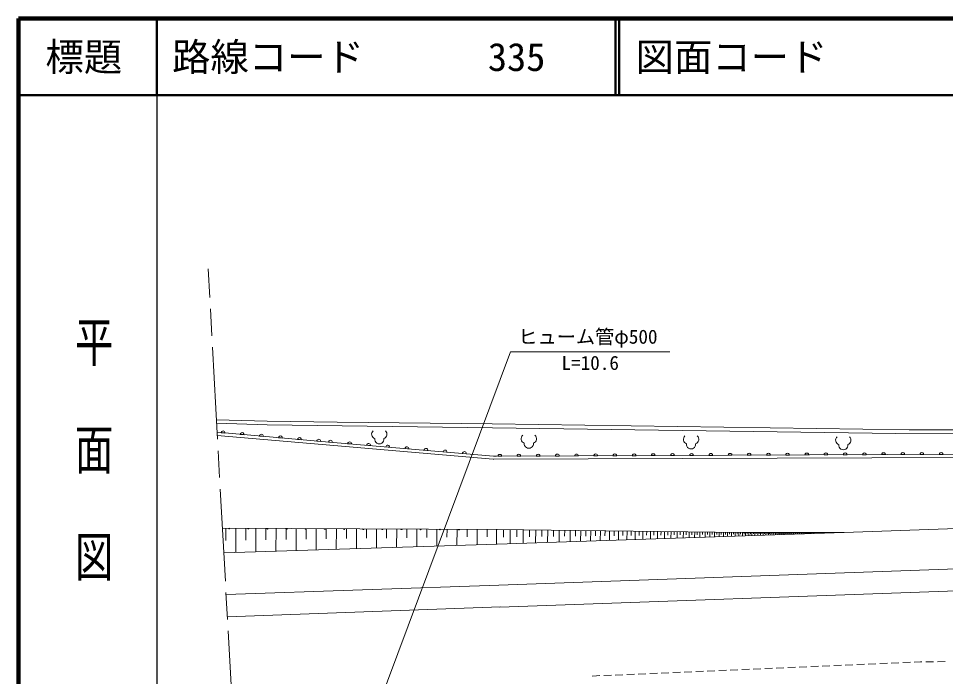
# Model space of a CAD drawing. Units: millimetres, scale not verified. Extents: x -36928797 to 680000, y 20000 to 219661428.
# Drawn here: x 40000 to 160750, y 294304 to 380000 of the extents above; entities that cross this region are included whole.
import ezdxf
from ezdxf.enums import TextEntityAlignment as Align

# ---------------------------------------------------------------- set-up
doc = ezdxf.new("R2010")
doc.units = ezdxf.units.MM
doc.header["$LTSCALE"] = 1000
doc.linetypes.add('CHAIN', pattern=[18.5, 12, -1.5, 3.5, -1.5])
for name, color, linetype, lineweight in [('M-BGD', 7, 'Continuous', 13), ('M-BMK', 2, 'CHAIN', 13), ('M-STR-HTXT', 7, 'Continuous', 13), ('M-TTL', 2, 'Continuous', 140), ('M-TTL-BAND', 7, 'Continuous', 25), ('M-TTL-LINE', 7, 'Continuous', 50)]:
    doc.layers.add(name, color=color, linetype=linetype, lineweight=lineweight)
doc.layers.add('M-TTL-TXT', color=7, linetype='Continuous')
doc.styles.add('@ＭＳ ゴシック', font='')
doc.styles.add('ＭＳ ゴシック', font='')
doc.styles.get('@ＭＳ ゴシック').set_extended_font_data('@MS Gothic')
doc.styles.get('ＭＳ ゴシック').set_extended_font_data('MS Gothic')

# ---------------------------------------------------------------- blocks, each defined once
blk = doc.blocks.new('園庭')
at = {"color": 7, "linetype": 'Continuous', "lineweight": 13}
for centre, start, end in [((-0.4, 0.4), 131.4195, 251.1424), ((0.4, 0.4), 288.8576, 48.5806), ((0, -0.25), 172.1402, 7.8598)]:
    blk.add_arc(centre, 0.6, start, end, dxfattribs=at)

msp = doc.modelspace()

# ---------------------------------------------------------------- linework, layer by layer
at = {"layer": 'M-BGD'}
for p, q in [((65781, 327746), (72384, 327557)), ((72386, 327083), (65806, 327294)), ((72384, 327557), (81491, 327433)), ((81491, 327433), (101719, 327198)), ((65871, 326103), (79988, 324870)), ((66396, 326057), (66894, 326014)), ((101741, 326676), (72386, 327083)), ((101719, 327198), (156034, 326435)), ((154300, 325962), (101741, 326676)), ((156034, 326435), (172673, 326419)), ((101841, 322613), (65893, 325711)), ((68887, 325840), (69385, 325796)), ((71377, 325622), (71875, 325579)), ((73868, 325404), (74366, 325361)), ((76358, 325187), (76856, 325143)), ((78849, 324969), (79347, 324926)), ((79988, 324870), (101891, 323013)), ((80380, 324836), (80878, 324794)), ((172544, 326016), (154300, 325962)), ((82871, 324625), (83369, 324583)), ((85362, 324414), (85860, 324372)), ((87853, 324203), (88351, 324161)), ((90344, 323992), (90842, 323949)), ((92835, 323780), (93333, 323738)), ((95326, 323569), (95824, 323527)), ((97817, 323358), (98315, 323316)), ((101908, 322614), (101841, 322613)), ((101891, 323013), (102260, 322981)), ((180982, 322859), (101908, 322614)), ((102260, 322981), (180984, 323321)), ((102438, 322982), (102938, 322984)), ((104938, 322993), (105438, 322995)), ((107438, 323004), (107938, 323006)), ((109938, 323014), (110438, 323017)), ((112438, 323025), (112938, 323027)), ((114938, 323036), (115438, 323038)), ((117438, 323047), (117938, 323049)), ((119938, 323058), (120438, 323060)), ((122438, 323068), (122938, 323070)), ((124938, 323079), (125438, 323081)), ((127438, 323090), (127938, 323092)), ((129938, 323101), (130438, 323103)), ((132438, 323111), (132938, 323114)), ((134938, 323122), (135438, 323124)), ((137438, 323133), (137938, 323135)), ((139938, 323144), (140438, 323146)), ((142438, 323155), (142938, 323157)), ((144938, 323165), (145438, 323167)), ((147438, 323176), (147938, 323178)), ((149938, 323187), (150438, 323189)), ((152438, 323198), (152938, 323200)), ((154938, 323208), (155438, 323211)), ((157438, 323219), (157938, 323221)), ((159938, 323230), (160438, 323232)), ((177990, 314094), (147537, 313065)), ((66561, 313603), (102367, 313449)), ((66994, 313601), (66987, 312019)), ((68304, 313595), (68290, 310442)), ((69614, 313590), (69607, 312059)), ((70924, 313584), (70911, 310526)), ((72234, 313579), (72228, 312098)), ((73544, 313573), (73532, 310610)), ((74854, 313567), (74848, 312138)), ((76165, 313562), (76152, 310694)), ((77475, 313556), (77469, 312177)), ((78785, 313550), (78773, 310778)), ((80095, 313545), (80089, 312217)), ((81405, 313539), (81394, 310862)), ((82715, 313533), (82710, 312257)), ((84025, 313528), (84014, 310946)), ((85335, 313522), (85330, 312296)), ((86646, 313517), (86635, 311030)), ((87956, 313511), (87951, 312336)), ((89266, 313505), (89256, 311114)), ((90576, 313500), (90571, 312375)), ((91886, 313494), (91876, 311198)), ((93196, 313488), (93192, 312415)), ((94506, 313483), (94497, 311282)), ((95817, 313477), (95812, 312454)), ((97127, 313471), (97118, 311366)), ((98437, 313466), (98433, 312494)), ((99747, 313460), (99738, 311450)), ((101057, 313455), (101053, 312483)), ((102284, 313449), (102276, 311532)), ((134293, 313059), (102284, 313449)), ((147537, 313065), (102363, 311535)), ((103173, 313438), (103163, 312469)), ((104059, 313428), (104040, 311591)), ((104908, 313417), (104898, 312489)), ((105756, 313407), (105738, 311649)), ((106569, 313397), (106560, 312509)), ((107382, 313387), (107365, 311704)), ((108161, 313378), (108152, 312528)), ((108940, 313368), (108923, 311757)), ((109686, 313359), (109677, 312546)), ((110432, 313350), (110416, 311807)), ((111147, 313341), (111139, 312563)), ((111862, 313333), (111847, 311856)), ((112547, 313324), (112539, 312580)), ((113232, 313316), (113217, 311902)), ((113888, 313308), (113880, 312596)), ((114544, 313300), (114530, 311947)), ((115173, 313292), (115166, 312611)), ((115801, 313285), (115788, 311989)), ((116404, 313277), (116397, 312626)), ((117006, 313270), (116994, 312030)), ((117583, 313263), (117577, 312640)), ((118161, 313256), (118149, 312069)), ((118714, 313249), (118708, 312653)), ((119267, 313242), (119255, 312107)), ((119797, 313236), (119791, 312666)), ((120327, 313229), (120315, 312143)), ((120834, 313223), (120829, 312678)), ((121342, 313217), (121331, 312177)), ((121829, 313211), (121823, 312690)), ((122315, 313205), (122305, 312210)), ((122781, 313200), (122776, 312701)), ((123248, 313194), (123238, 312242)), ((123694, 313188), (123689, 312712)), ((124141, 313183), (124132, 312272)), ((124569, 313178), (124564, 312722)), ((124997, 313173), (124988, 312301)), ((125407, 313168), (125403, 312732)), ((125818, 313163), (125809, 312329)), ((126211, 313158), (126207, 312742)), ((126604, 313153), (126596, 312356)), ((126981, 313148), (126977, 312751)), ((127357, 313144), (127350, 312381)), ((127718, 313139), (127715, 312760)), ((128080, 313135), (128072, 312406)), ((128426, 313131), (128422, 312768)), ((128772, 313127), (128764, 312429)), ((129103, 313123), (129100, 312776)), ((129435, 313119), (129428, 312451)), ((129753, 313115), (129749, 312784)), ((130071, 313111), (130064, 312473)), ((130375, 313107), (130372, 312791)), ((130680, 313103), (130674, 312494)), ((130972, 313100), (130969, 312798)), ((131264, 313096), (131258, 312513)), ((131544, 313093), (131541, 312805)), ((131824, 313089), (131818, 312532)), ((132092, 313086), (132089, 312812)), ((132360, 313083), (132355, 312551)), ((132617, 313080), (132615, 312818)), ((132874, 313077), (132869, 312568)), ((133121, 313074), (133118, 312824)), ((133367, 313071), (133362, 312585)), ((133604, 313068), (133601, 312830)), ((133840, 313064), (133835, 312601)), ((134067, 313062), (134064, 312835)), ((147537, 313065), (134293, 313059)), ((134293, 313059), (134293, 312616)), ((134507, 313057), (134507, 312841)), ((134721, 313060), (134721, 312631)), ((134927, 313060), (134927, 312849)), ((135134, 313060), (135134, 312645)), ((135334, 313060), (135334, 312856)), ((135534, 313060), (135535, 312658)), ((135728, 313060), (135728, 312862)), ((135922, 313060), (135922, 312671)), ((136109, 313060), (136109, 312869)), ((136297, 313060), (136297, 312684)), ((136478, 313060), (136478, 312875)), ((136660, 313060), (136660, 312696)), ((136835, 313060), (136836, 312881)), ((137011, 313060), (137011, 312708)), ((137181, 313061), (137181, 312887)), ((137351, 313061), (137351, 312720)), ((137516, 313061), (137516, 312893)), ((137680, 313061), (137680, 312731)), ((137839, 313061), (137839, 312899)), ((137999, 313061), (137999, 312742)), ((138153, 313061), (138153, 312904)), ((138307, 313061), (138307, 312752)), ((138456, 313061), (138456, 312909)), ((138605, 313061), (138605, 312762)), ((138750, 313061), (138750, 312914)), ((138894, 313061), (138894, 312772)), ((139034, 313061), (139034, 312919)), ((139174, 313061), (139174, 312782)), ((139309, 313061), (139309, 312924)), ((139444, 313061), (139444, 312791)), ((139575, 313062), (139575, 312928)), ((139706, 313062), (139706, 312800)), ((139833, 313062), (139833, 312933)), ((139960, 313062), (139960, 312808)), ((140086, 313062), (140086, 312937)), ((140212, 313062), (140212, 312817)), ((140338, 313062), (140338, 312941)), ((140465, 313062), (140465, 312825)), ((140591, 313062), (140591, 312946)), ((140717, 313062), (140717, 312834)), ((140844, 313062), (140844, 312950)), ((140970, 313062), (140970, 312842)), ((141096, 313062), (141096, 312954)), ((141223, 313062), (141223, 312851)), ((141349, 313062), (141349, 312959)), ((141475, 313062), (141475, 312860)), ((141601, 313062), (141601, 312963)), ((141728, 313062), (141728, 312868)), ((141854, 313062), (141854, 312967)), ((141980, 313063), (141980, 312877)), ((142107, 313063), (142107, 312972)), ((142233, 313063), (142233, 312885)), ((142359, 313063), (142359, 312976)), ((142485, 313063), (142486, 312894)), ((142612, 313063), (142612, 312980)), ((142738, 313063), (142738, 312902)), ((142864, 313063), (142864, 312985)), ((142991, 313063), (142991, 312911)), ((143117, 313063), (143117, 312989)), ((143243, 313063), (143243, 312919)), ((143370, 313063), (143370, 312993)), ((143496, 313063), (143496, 312928)), ((143622, 313063), (143622, 312998)), ((143748, 313063), (143748, 312937)), ((143875, 313063), (143875, 313002)), ((144001, 313063), (144001, 312945)), ((144127, 313063), (144127, 313006)), ((144254, 313064), (144254, 312954)), ((144380, 313064), (144380, 313011)), ((144506, 313064), (144506, 312962)), ((144632, 313064), (144632, 313015)), ((144759, 313064), (144759, 312971)), ((144885, 313064), (144885, 313019)), ((145011, 313064), (145011, 312979)), ((145138, 313064), (145138, 313024)), ((145264, 313064), (145264, 312988)), ((145390, 313064), (145390, 313028)), ((145517, 313064), (145517, 312996)), ((145643, 313064), (145643, 313032)), ((145769, 313064), (145769, 313005)), ((145895, 313064), (145895, 313037)), ((146022, 313064), (146022, 313014)), ((146148, 313064), (146148, 313041)), ((102363, 311535), (66738, 310392)), ((241728, 311174), (102582, 306199)), ((242561, 308292), (102700, 303332)), ((102582, 306199), (67036, 304974)), ((102789, 303373), (67196, 302089)), ((150199, 295894), (149199, 295851)), ((151697, 295959), (150698, 295916)), ((153196, 296023), (152197, 295980)), ((154694, 296088), (153695, 296045)), ((156193, 296153), (155194, 296110)), ((157491, 296209), (156693, 296174)), ((157692, 296210), (157491, 296209)), ((159192, 296222), (158192, 296214)), ((160692, 296233), (159692, 296225)), ((121725, 294666), (120726, 294623)), ((123224, 294731), (122225, 294688)), ((124722, 294795), (123723, 294752)), ((126221, 294860), (125222, 294817)), ((127719, 294925), (126720, 294882)), ((129218, 294989), (128219, 294946)), ((130717, 295054), (129718, 295011)), ((132215, 295119), (131216, 295075)), ((133714, 295183), (132715, 295140)), ((135212, 295248), (134213, 295205)), ((136711, 295312), (135712, 295269)), ((138210, 295377), (137211, 295334)), ((139708, 295442), (138709, 295399)), ((141207, 295506), (140208, 295463)), ((142706, 295571), (141706, 295528)), ((144204, 295636), (143205, 295592)), ((145703, 295700), (144704, 295657)), ((147201, 295765), (146202, 295722)), ((148700, 295829), (147701, 295786)), ((115311, 294389), (114734, 294330)), ((115731, 294408), (115311, 294389)), ((117229, 294472), (116230, 294429)), ((118728, 294537), (117729, 294494)), ((120226, 294601), (119227, 294558))]:
    msp.add_line(p, q, dxfattribs=at)
for centre, radius, start, end in [((66645, 326036), 250, 355.00524, 175.00524), ((69136, 325818), 250, 355.00502, 175.00545), ((71626, 325600), 250, 355.00524, 175.00524), ((74117, 325383), 250, 355.00478, 175.00569), ((76607, 325165), 250, 355.00478, 175.00569), ((79098, 324947), 250, 355.00524, 175.00524), ((80629, 324815), 250, 355.15424, 175.15424), ((83120, 324604), 250, 355.15424, 175.15424), ((85611, 324393), 250, 355.15424, 175.15424), ((88102, 324182), 250, 355.15465, 175.15384), ((90593, 323970), 250, 355.15424, 175.15424), ((93084, 323759), 250, 355.15465, 175.15384), ((95575, 323548), 250, 355.15424, 175.15424), ((98066, 323337), 250, 355.15465, 175.15384), ((102688, 322983), 250, 0.24658, 180.24742), ((105188, 322994), 250, 0.24658, 180.24742), ((107688, 323005), 250, 0.24693, 180.24707), ((110188, 323016), 250, 0.24742, 180.24658), ((112688, 323026), 250, 0.24742, 180.24658), ((115188, 323037), 250, 0.24742, 180.24658), ((117688, 323048), 250, 0.247, 180.247), ((120188, 323059), 250, 0.247, 180.247), ((122688, 323069), 250, 0.24693, 180.24707), ((125188, 323080), 250, 0.24693, 180.24707), ((127688, 323091), 250, 0.24693, 180.24707), ((130188, 323102), 250, 0.24742, 180.24658), ((132688, 323113), 250, 0.247, 180.247), ((135188, 323123), 250, 0.247, 180.247), ((137688, 323134), 250, 0.247, 180.247), ((140188, 323145), 250, 0.247, 180.247), ((142688, 323156), 250, 0.24693, 180.24707), ((145188, 323166), 250, 0.24693, 180.24707), ((147688, 323177), 250, 0.24693, 180.24707), ((150188, 323188), 250, 0.247, 180.247), ((152688, 323199), 250, 0.247, 180.247), ((155188, 323210), 250, 0.247, 180.247), ((157688, 323220), 250, 0.247, 180.247), ((160188, 323231), 250, 0.247, 180.247), ((67430, 313599), 75, 179.75428, 359.75276), ((67430, 313599), 37.5, 179.75352, 359.75352), ((69926, 313588), 75, 179.75428, 359.75276), ((69926, 313588), 37.5, 179.75459, 359.75244), ((72421, 313578), 75, 179.75352, 359.75352), ((72421, 313578), 37.5, 179.75352, 359.75352), ((74917, 313567), 75, 179.75335, 359.75368), ((74917, 313567), 37.5, 179.75352, 359.75352), ((77412, 313556), 75, 179.75352, 359.75352), ((77412, 313556), 37.5, 179.75352, 359.75352), ((79908, 313546), 75, 179.75335, 359.75368), ((79908, 313546), 37.5, 179.75352, 359.75352), ((82403, 313535), 75, 179.75352, 359.75352), ((82403, 313535), 37.5, 179.75352, 359.75352), ((84899, 313524), 75, 179.75272, 359.75431), ((84899, 313524), 37.5, 179.75352, 359.75352), ((87394, 313513), 75, 179.75352, 359.75352), ((87394, 313513), 37.5, 179.75352, 359.75352), ((89890, 313503), 75, 179.75352, 359.75352), ((89890, 313503), 37.5, 179.75352, 359.75352), ((92385, 313492), 75, 179.75352, 359.75352), ((92385, 313492), 37.5, 179.75352, 359.75352), ((94881, 313481), 75, 179.75352, 359.75352), ((94881, 313481), 37.5, 179.75352, 359.75352), ((97376, 313470), 75, 179.75272, 359.75431), ((97376, 313470), 37.5, 179.75352, 359.75352)]:
    msp.add_arc(centre, radius, start, end, dxfattribs=at)
at = {"layer": 'M-BMK'}
msp.add_line((67959, 288249), (64697, 347409), dxfattribs=at)
at = {"layer": 'M-STR-HTXT'}
msp.add_lwpolyline([(85361, 286472), (104106, 336595), (124856, 336595)], dxfattribs=at)
at = {"layer": 'M-TTL'}
for p, q in [((40000, 380000), (40000, 20000)), ((680000, 380000), (40000, 380000))]:
    msp.add_line(p, q, dxfattribs=at)
at = {"layer": 'M-TTL-BAND'}
msp.add_line((58000, 370000), (58000, 20000), dxfattribs=at)
at = {"layer": 'M-TTL-LINE'}
for p, q in [((58000, 380000), (58000, 370000)), ((117750, 380000), (117750, 370000)), ((118250, 380000), (118250, 370000)), ((40000, 370000), (680000, 370000))]:
    msp.add_line(p, q, dxfattribs=at)

# ---------------------------------------------------------------- block references
at = {"layer": 'M-BGD', "xscale": 1000, "yscale": 1000, "rotation": 1e-05}
for p in [(86998, 325448), (106475, 324878), (127615, 324789), (147446, 324678)]:
    msp.add_blockref('園庭', p, dxfattribs=at)

# ---------------------------------------------------------------- texts
at = {"layer": 'M-STR-HTXT', "style": 'ＭＳ ゴシック'}
for s, p in [('ヒューム管φ500', (105106, 337095)), ('L=10.6', (110731, 333683))]:
    msp.add_text(s, height=1833, dxfattribs=at).set_placement(p, align=Align.BOTTOM_LEFT)
at = {"layer": 'M-TTL-BAND', "style": '@ＭＳ ゴシック', "width": 1.4}
msp.add_text('平  面  図', height=3666, rotation=270, dxfattribs=at).set_placement((49777, 306475), align=Align.MIDDLE_RIGHT)
at = {"layer": 'M-TTL-TXT', "style": 'ＭＳ ゴシック'}
msp.add_text('標題', height=3666, dxfattribs=at).set_placement((48500, 375000), align=Align.MIDDLE_CENTER)
for s, p in [('路線コード', (60000, 375000)), ('335', (101142, 375000)), ('図面コード', (120380, 375000))]:
    msp.add_text(s, height=3666, dxfattribs=at).set_placement(p, align=Align.MIDDLE_LEFT)

doc.saveas('drawing.dxf')
